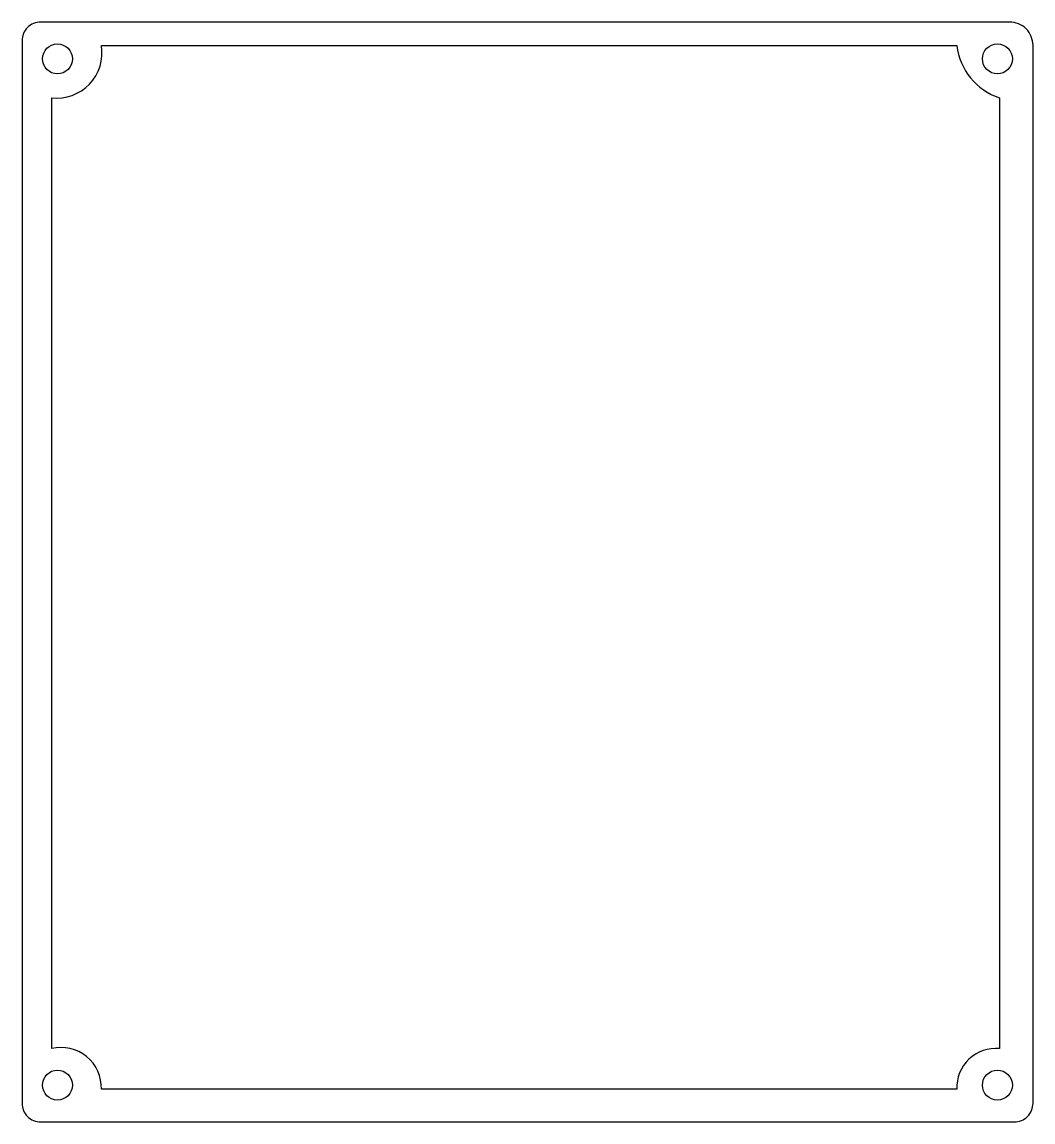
# Model space of a CAD drawing. Header units: millimetres. Extents: x -4.6 to 81.3, y -4.9 to 88.5.
import ezdxf

# ---------------------------------------------------------------- set-up
doc = ezdxf.new("R2010")
doc.units = ezdxf.units.MM

msp = doc.modelspace()

# ---------------------------------------------------------------- linework, layer by layer
for points in [[(-4.641, -3.294, 0.414214), (-3.041, -4.894), (79.655, -4.894, 0.414214), (81.255, -3.294), (81.255, 86.547, 0.414214), (79.255, 88.547), (-3.041, 88.547, 0.414214), (-4.641, 86.947)], [(78.415, 82.113), (78.415, 1.337, 0.456877), (74.789, -2.118), (2.102, -2.118, 0.498117), (-2.119, 1.337), (-2.119, 82.113, 0.499574), (2.102, 86.547), (74.789, 86.547, 0.294085)]]:
    msp.add_lwpolyline(points, format="xyb", close=True)
for centre in [(-1.628, 85.413), (78.229, 85.413), (-1.628, -1.76), (78.229, -1.76)]:
    msp.add_circle(centre, 1.27)

doc.saveas('drawing.dxf')
